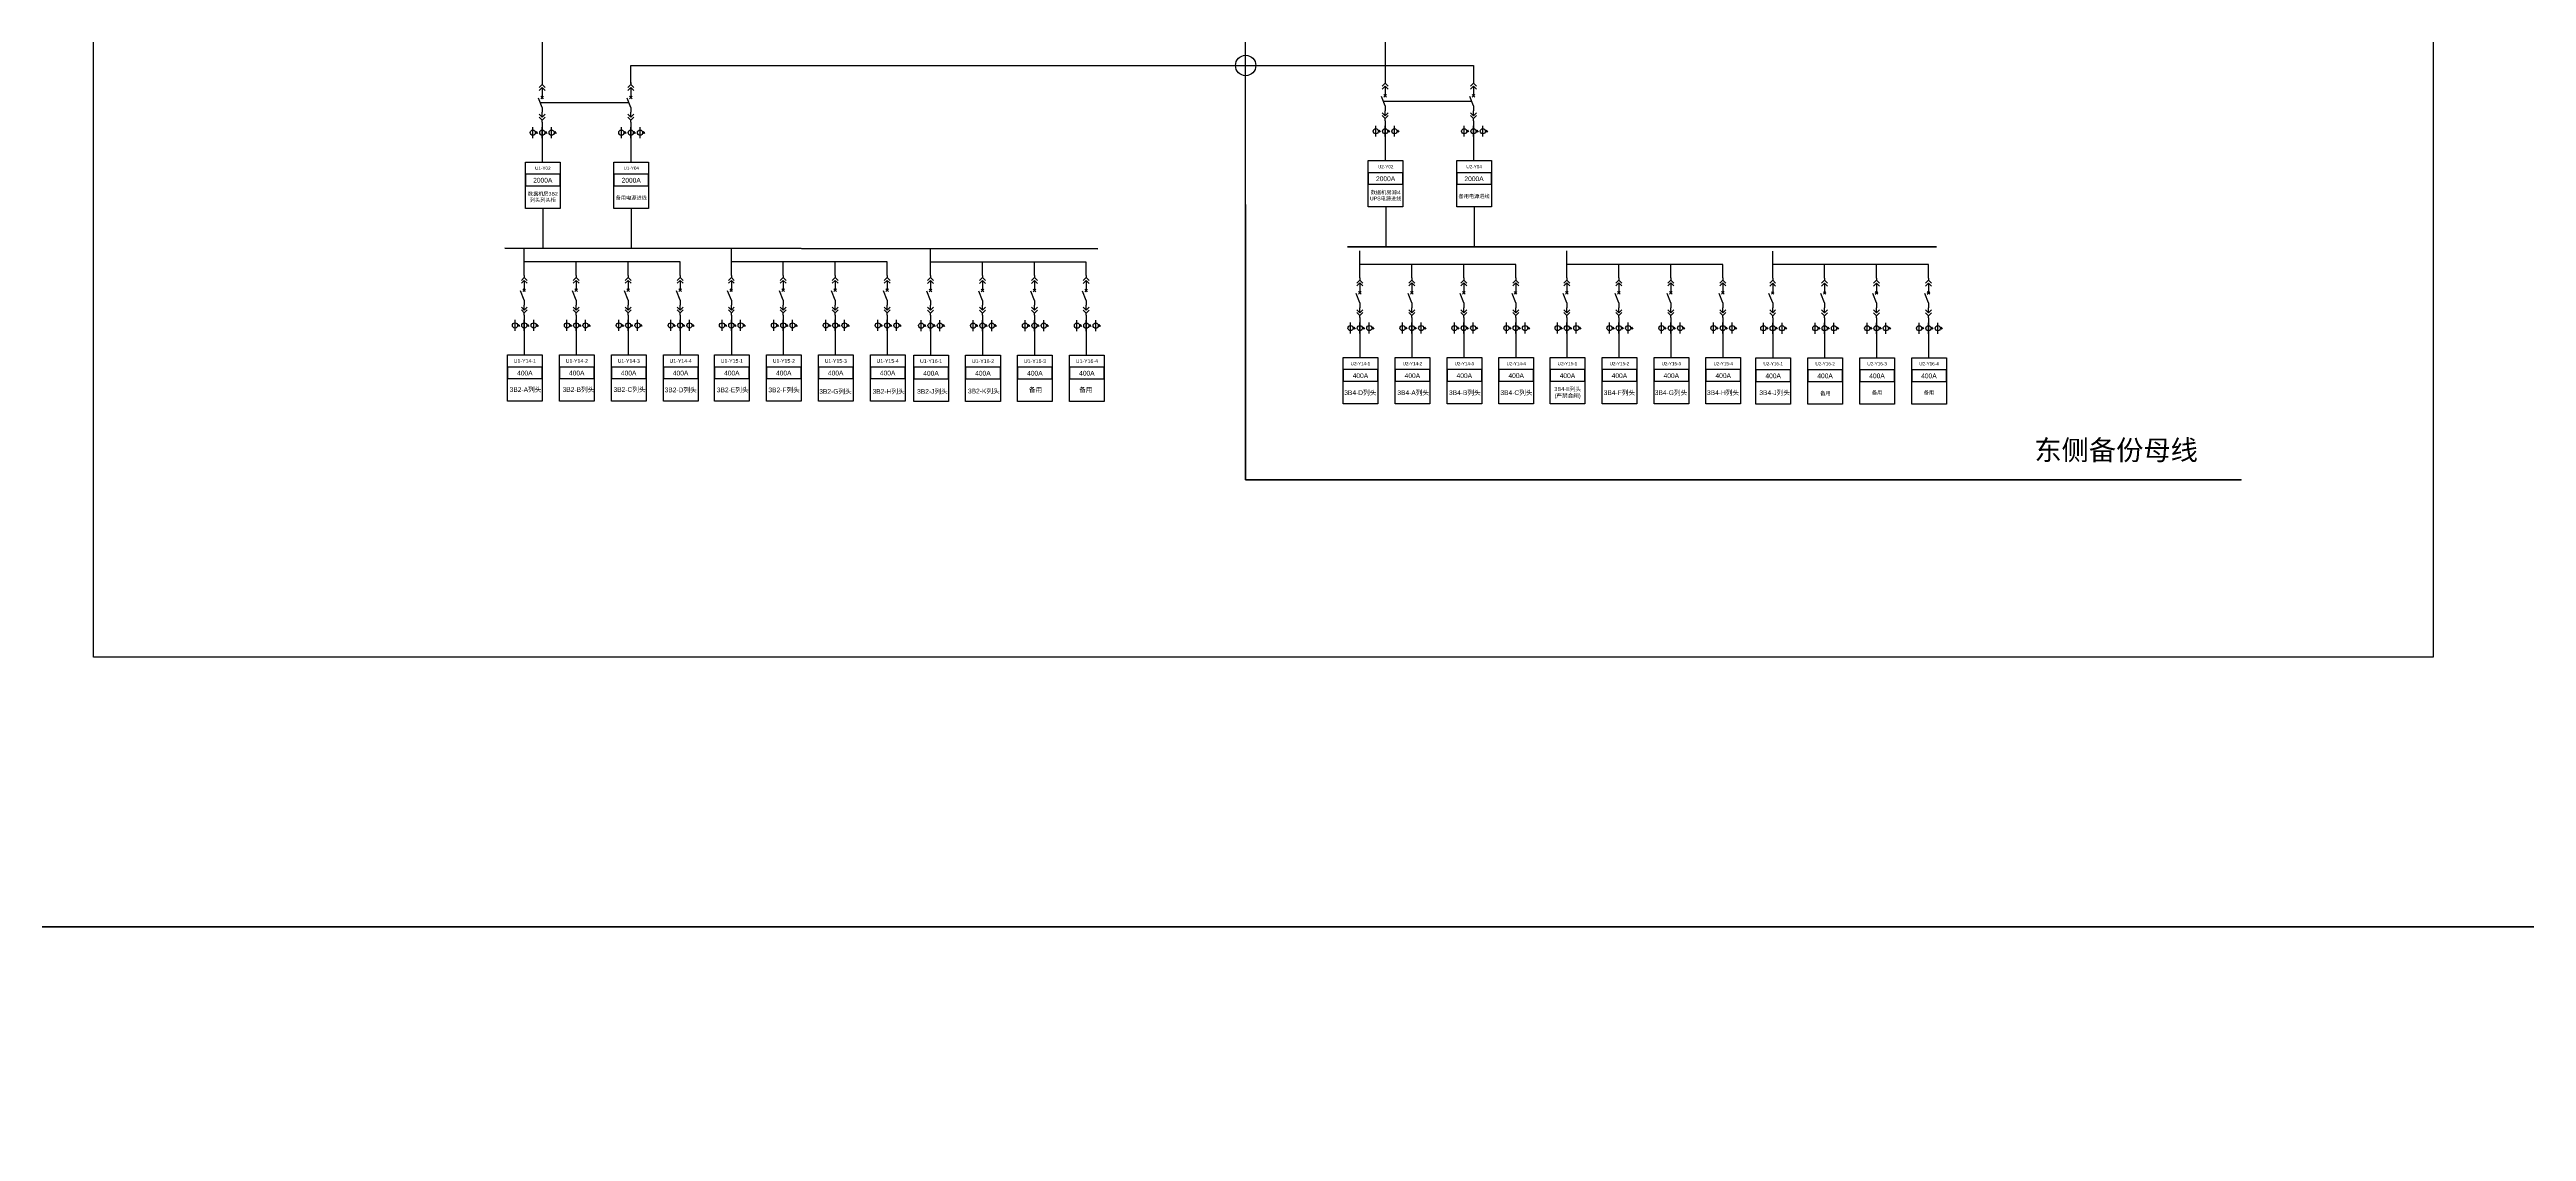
# Model space of a CAD drawing. Header units: millimetres. Extents: x -3460 to -460, y 6070 to 9130.
# Drawn here: x -1479 to -1107, y 6889.3 to 7051.8 of the extents above; entities that cross this region are included whole.
import ezdxf
from ezdxf.enums import TextEntityAlignment as Align

# ---------------------------------------------------------------- set-up
doc = ezdxf.new("R2010")
doc.units = ezdxf.units.MM
doc.header["$LTSCALE"] = 1000
doc.header["$MEASUREMENT"] = 0
doc.linetypes.add('HIDDEN', pattern=[0.375, 0.25, -0.125])
doc.styles.get("Standard").update_dxf_attribs({"font": 'arial.ttf'})

# ---------------------------------------------------------------- blocks, each defined once
blk = doc.blocks.new('DYDQAA03')
at = {"color": 0}
for points in [[(0, 0), (0, -1.5)], [(-2.1, -3.6), (0, -1.5)], [(-2.1, -5.6), (0, -3.5)], [(2.1, -3.6), (0, -1.5)], [(2.1, -5.6), (0, -3.5)], [(0, -3.5), (0, -7)]]:
    blk.add_lwpolyline(points, dxfattribs=at)
blk = doc.blocks.new('DYDQAA09')
at = {"color": 0}
blk.add_lwpolyline([(0, 0), (0, -3.5)], dxfattribs=at)
blk.add_lwpolyline([(0, 0), (0, -3.5)], dxfattribs=at)
blk.add_lwpolyline([(0, 0), (0, -3.5)], dxfattribs=at)
blk.add_lwpolyline([(0, 0), (0, -3.5)], dxfattribs=at)
blk.add_lwpolyline([(0, 0), (0, -3.5)], dxfattribs=at)
blk.add_lwpolyline([(0, 0), (0, -3.5)], dxfattribs=at)
blk.add_lwpolyline([(0, 0), (0, -3.5)], dxfattribs=at)
blk.add_lwpolyline([(0, 0), (0, -3.5)], dxfattribs=at)
blk.add_lwpolyline([(0, 0), (0, -3.5)], dxfattribs=at)
blk = doc.blocks.new('DYDQ0201')
at = {"color": 0}
for points in [[(0.9, -0.9), (-0.9, 0.9)], [(-0.9, -0.9), (0.9, 0.9)], [(0, -7), (-2.6, -0.4)]]:
    blk.add_lwpolyline(points, dxfattribs=at)
blk = doc.blocks.new('DYDQAA04')
at = {"color": 0}
for points in [[(0, -3.5), (0, 0)], [(-2.1, -1.4), (0, -3.5)], [(-2.1, -3.4), (0, -5.5)], [(2.1, -1.4), (0, -3.5)], [(2.1, -3.4), (0, -5.5)], [(0, -7), (0, -5.5)]]:
    blk.add_lwpolyline(points, dxfattribs=at)
blk = doc.blocks.new('A$C03DD39B5')
for p, q in [((417, 475), (283, 392)), ((417, 422), (283, 339)), ((350, 333), (350, 467))]:
    blk.add_line(p, q)
blk.add_lwpolyline([(700, 167), (0, 167)])
blk.add_circle((350, 167), 167)

msp = doc.modelspace()

# ---------------------------------------------------------------- linework, layer by layer
for p, q in [((-1404.98, 7113.37, 13859.36), (-1404.98, 7046.5, 10884.61)), ((-1278.4, 7113.59, 22447.4), (-1278.4, 7047.04, 18498.34)), ((-1404.98, 7040.07, 13085.82), (-1404.98, 7038.43, 13085.82)), ((-1404.98, 7038.43, 13085.82), (-1404.98, 7034.86, 13085.82)), ((-1278.4, 7040.29, 20699.56), (-1278.4, 7038.65, 20699.56)), ((-1278.4, 7038.65, 20699.56), (-1278.4, 7035.09, 20699.56)), ((-1404.9, 7027.91, 13054.34), (-1404.9, 7021.92, 13525.88)), ((-1278.32, 7028.13, 20668.07), (-1278.32, 7022.15, 21139.62)), ((-1407.68, 7017.85, 10759.33), (-1407.68, 7021.92, 12142.61)), ((-1399.88, 7019.89, 12142.61), (-1407.68, 7019.89, 11450.97)), ((-1399.88, 7017.85, 12142.61), (-1399.88, 7019.89, 12142.61)), ((-1392.08, 7019.89, 12834.25), (-1399.88, 7019.89, 12142.61)), ((-1392.08, 7017.85, 12834.25), (-1392.08, 7019.89, 12834.25)), ((-1384.28, 7019.89, 13525.88), (-1392.08, 7019.89, 12834.25)), ((-1384.28, 7017.85, 13525.88), (-1384.28, 7019.89, 13525.88)), ((-1376.59, 7017.85, 10759.33), (-1376.59, 7021.92, 12142.61)), ((-1368.79, 7019.89, 12142.61), (-1376.59, 7019.89, 11450.97)), ((-1368.79, 7017.85, 12142.61), (-1368.79, 7019.89, 12142.61)), ((-1360.99, 7019.89, 12834.25), (-1368.79, 7019.89, 12142.61)), ((-1360.99, 7017.85, 12834.25), (-1360.99, 7019.89, 12834.25)), ((-1353.19, 7019.89, 13525.88), (-1360.99, 7019.89, 12834.25)), ((-1353.19, 7017.85, 13525.88), (-1353.19, 7019.89, 13525.88)), ((-1346.67, 7017.83, 10759.33), (-1346.67, 7021.9, 12142.61)), ((-1338.87, 7019.86, 12142.61), (-1346.67, 7019.86, 11450.97)), ((-1338.87, 7017.83, 12142.61), (-1338.87, 7019.86, 12142.61)), ((-1331.07, 7019.86, 12834.25), (-1338.87, 7019.86, 12142.61)), ((-1331.07, 7017.83, 12834.25), (-1331.07, 7019.86, 12834.25)), ((-1323.28, 7019.86, 13525.88), (-1331.07, 7019.86, 12834.25)), ((-1323.28, 7017.83, 13525.88), (-1323.28, 7019.86, 13525.88)), ((-1282.19, 7017.46, -1604.38), (-1282.19, 7021.53, -221.1)), ((-1274.39, 7019.49, -221.1), (-1282.19, 7019.49, -912.74)), ((-1274.39, 7017.46, -221.1), (-1274.39, 7019.49, -221.1)), ((-1266.59, 7019.49, 470.54), (-1274.39, 7019.49, -221.1)), ((-1266.59, 7017.46, 470.54), (-1266.59, 7019.49, 470.54)), ((-1258.79, 7019.49, 1162.18), (-1266.59, 7019.49, 470.54)), ((-1258.79, 7017.46, 1162.18), (-1258.79, 7019.49, 1162.18)), ((-1251.1, 7017.46, -1604.38), (-1251.1, 7021.53, -221.1)), ((-1243.3, 7019.49, -221.1), (-1251.1, 7019.49, -912.74)), ((-1243.3, 7017.46, -221.1), (-1243.3, 7019.49, -221.1)), ((-1235.5, 7019.49, 470.54), (-1243.3, 7019.49, -221.1)), ((-1235.5, 7017.46, 470.54), (-1235.5, 7019.49, 470.54)), ((-1227.7, 7019.49, 1162.18), (-1235.5, 7019.49, 470.54)), ((-1227.7, 7017.46, 1162.18), (-1227.7, 7019.49, 1162.18)), ((-1220.2, 7017.43, -1604.38), (-1220.2, 7021.5, -221.1)), ((-1212.4, 7019.47, -221.1), (-1220.2, 7019.47, -912.74)), ((-1212.4, 7017.43, -221.1), (-1212.4, 7019.47, -221.1)), ((-1204.6, 7019.47, 470.54), (-1212.4, 7019.47, -221.1)), ((-1204.6, 7017.43, 470.54), (-1204.6, 7019.47, 470.54)), ((-1196.8, 7019.47, 1162.18), (-1204.6, 7019.47, 470.54)), ((-1196.8, 7017.43, 1162.18), (-1196.8, 7019.47, 1162.18)), ((-1407.68, 7011.11, 12960.55), (-1407.68, 7009.47, 12960.55)), ((-1407.68, 7009.47, 12960.55), (-1407.68, 7005.9, 12960.55)), ((-1399.88, 7011.11, 14343.82), (-1399.88, 7009.47, 14343.82)), ((-1399.88, 7009.47, 14343.82), (-1399.88, 7005.9, 14343.82)), ((-1392.08, 7011.11, 15035.46), (-1392.08, 7009.47, 15035.46)), ((-1392.08, 7009.47, 15035.46), (-1392.08, 7005.9, 15035.46)), ((-1384.28, 7011.11, 15727.1), (-1384.28, 7009.47, 15727.1)), ((-1384.28, 7009.47, 15727.1), (-1384.28, 7005.9, 15727.1)), ((-1376.59, 7011.11, 12960.55), (-1376.59, 7009.47, 12960.55)), ((-1376.59, 7009.47, 12960.55), (-1376.59, 7005.9, 12960.55)), ((-1368.79, 7011.11, 14343.82), (-1368.79, 7009.47, 14343.82)), ((-1368.79, 7009.47, 14343.82), (-1368.79, 7005.9, 14343.82)), ((-1360.99, 7011.11, 15035.46), (-1360.99, 7009.47, 15035.46)), ((-1360.99, 7009.47, 15035.46), (-1360.99, 7005.9, 15035.46)), ((-1353.19, 7011.11, 15727.1), (-1353.19, 7009.47, 15727.1)), ((-1353.19, 7009.47, 15727.1), (-1353.19, 7005.9, 15727.1)), ((-1346.67, 7011.08, 12960.55), (-1346.67, 7009.44, 12960.55)), ((-1346.67, 7009.44, 12960.55), (-1346.67, 7005.87, 12960.55)), ((-1338.87, 7011.08, 14343.82), (-1338.87, 7009.44, 14343.82)), ((-1338.87, 7009.44, 14343.82), (-1338.87, 7005.87, 14343.82)), ((-1331.07, 7011.08, 15035.46), (-1331.07, 7009.44, 15035.46)), ((-1331.07, 7009.44, 15035.46), (-1331.07, 7005.87, 15035.46)), ((-1323.28, 7011.08, 15727.1), (-1323.28, 7009.44, 15727.1)), ((-1323.28, 7009.44, 15727.1), (-1323.28, 7005.87, 15727.1)), ((-1282.19, 7010.71, 596.84), (-1282.19, 7009.07, 596.84)), ((-1282.19, 7009.07, 596.84), (-1282.19, 7005.5, 596.84)), ((-1274.39, 7010.71, 1980.11), (-1274.39, 7009.07, 1980.11)), ((-1274.39, 7009.07, 1980.11), (-1274.39, 7005.5, 1980.11)), ((-1266.59, 7010.71, 2671.75), (-1266.59, 7009.07, 2671.75)), ((-1266.59, 7009.07, 2671.75), (-1266.59, 7005.5, 2671.75)), ((-1258.79, 7010.71, 3363.39), (-1258.79, 7009.07, 3363.39)), ((-1258.79, 7009.07, 3363.39), (-1258.79, 7005.5, 3363.39)), ((-1251.1, 7010.71, 596.84), (-1251.1, 7009.07, 596.84)), ((-1251.1, 7009.07, 596.84), (-1251.1, 7005.5, 596.84)), ((-1243.3, 7010.71, 1980.11), (-1243.3, 7009.07, 1980.11)), ((-1243.3, 7009.07, 1980.11), (-1243.3, 7005.5, 1980.11)), ((-1235.5, 7010.71, 2671.75), (-1235.5, 7009.07, 2671.75)), ((-1235.5, 7009.07, 2671.75), (-1235.5, 7005.5, 2671.75)), ((-1227.7, 7010.71, 3363.39), (-1227.7, 7009.07, 3363.39)), ((-1227.7, 7009.07, 3363.39), (-1227.7, 7005.5, 3363.39)), ((-1220.2, 7010.68, 596.84), (-1220.2, 7009.04, 596.84)), ((-1220.2, 7009.04, 596.84), (-1220.2, 7005.48, 596.84)), ((-1212.4, 7010.68, 1980.11), (-1212.4, 7009.04, 1980.11)), ((-1212.4, 7009.04, 1980.11), (-1212.4, 7005.48, 1980.11)), ((-1204.6, 7010.68, 2671.75), (-1204.6, 7009.04, 2671.75)), ((-1204.6, 7009.04, 2671.75), (-1204.6, 7005.48, 2671.75)), ((-1196.8, 7010.68, 3363.39), (-1196.8, 7009.04, 3363.39)), ((-1196.8, 7009.04, 3363.39), (-1196.8, 7005.48, 3363.39))]:
    msp.add_line(p, q)
at = {"color": 3, "lineweight": 30}
for p, q in [((-1299.35, 7028.48, 17986.28), (-1299.35, 7101.94, 17986.28)), ((-1391.7, 7049.38, 10444.54), (-1265.12, 7049.38, -7228.7))]:
    msp.add_line(p, q, dxfattribs=at)
at = {"color": 5}
for p, q in [((-1391.7, 7046.66, 10444.54), (-1391.7, 7049.38, 10444.54)), ((-1265.12, 7049.38, 18058.27), (-1265.12, 7047.04, 18058.27)), ((-1391.7, 7040.07, 12645.75), (-1391.7, 7038.43, 12645.75)), ((-1391.7, 7038.43, 12645.75), (-1391.7, 7034.86, 12645.75)), ((-1265.12, 7040.29, 20259.49), (-1265.12, 7038.65, 20259.49)), ((-1265.12, 7038.65, 20259.49), (-1265.12, 7035.09, 20259.49)), ((-1391.62, 7027.91, 12614.27), (-1391.62, 7021.92, 13085.81)), ((-1265.04, 7028.13, 20228), (-1265.04, 7022.15, 20699.55))]:
    msp.add_line(p, q, dxfattribs=at)
at = {"linetype": 'HIDDEN', "ltscale": 2}
for p, q in [((-1405.26, 7043.8, 10444.54), (-1391.98, 7043.8, 10444.54)), ((-1278.68, 7044.02, 18058.27), (-1265.4, 7044.02, 18058.27))]:
    msp.add_line(p, q, dxfattribs=at)
at = {"color": 1, "lineweight": 40}
for p, q in [((-1410.63, 7021.92, 12142.61), (-1321.57, 7021.85, 12142.61)), ((-1284.05, 7022.15, 19756.34), (-1195.58, 7022.15, 19756.34))]:
    msp.add_line(p, q, dxfattribs=at)
at = {"lineweight": 80, "ltscale": 0.001071}
for points in [[(-3460, 7310), (-460, 7310), (-460, 6920), (-3460, 6920)], [(-3460, 6920), (-460, 6920), (-460, 6470), (-3460, 6470)]]:
    msp.add_lwpolyline(points, close=True, dxfattribs=at)
at = {"color": 1, "lineweight": 30, "ltscale": 0.002916}
msp.add_lwpolyline([(-1472.37, 7281.47), (-1121.01, 7281.47), (-1121.01, 6960.48), (-1472.37, 6960.48)], close=True, dxfattribs=at)
for points, elevation in [([(-1407.51, 7034.86), (-1402.3, 7034.86), (-1402.3, 7027.91), (-1407.51, 7027.91)], 13054.34), ([(-1280.93, 7035.09), (-1275.72, 7035.09), (-1275.72, 7028.13), (-1280.93, 7028.13)], 21642.38), ([(-1407.51, 7031.31), (-1402.3, 7031.31), (-1402.3, 7033.05), (-1407.51, 7033.05)], 13054.34), ([(-1280.93, 7031.53), (-1275.72, 7031.53), (-1275.72, 7033.27), (-1280.93, 7033.27)], 21642.38), ([(-1410.2, 7005.9), (-1404.99, 7005.9), (-1404.99, 6998.95), (-1410.2, 6998.95)], 12929.06), ([(-1402.4, 7005.9), (-1397.19, 7005.9), (-1397.19, 6998.95), (-1402.4, 6998.95)], 14312.33), ([(-1394.6, 7005.9), (-1389.39, 7005.9), (-1389.39, 6998.95), (-1394.6, 6998.95)], 15003.97), ([(-1386.8, 7005.9), (-1381.59, 7005.9), (-1381.59, 6998.95), (-1386.8, 6998.95)], 15695.61), ([(-1379.11, 7005.9), (-1373.9, 7005.9), (-1373.9, 6998.95), (-1379.11, 6998.95)], 12929.06), ([(-1371.31, 7005.9), (-1366.1, 7005.9), (-1366.1, 6998.95), (-1371.31, 6998.95)], 14312.33), ([(-1363.51, 7005.9), (-1358.3, 7005.9), (-1358.3, 6998.95), (-1363.51, 6998.95)], 15003.97), ([(-1355.71, 7005.9), (-1350.5, 7005.9), (-1350.5, 6998.95), (-1355.71, 6998.95)], 15695.61), ([(-1349.2, 7005.87), (-1343.99, 7005.87), (-1343.99, 6998.92), (-1349.2, 6998.92)], 12929.06), ([(-1341.4, 7005.87), (-1336.19, 7005.87), (-1336.19, 6998.92), (-1341.4, 6998.92)], 14312.33), ([(-1333.6, 7005.87), (-1328.39, 7005.87), (-1328.39, 6998.92), (-1333.6, 6998.92)], 15003.97), ([(-1325.8, 7005.87), (-1320.59, 7005.87), (-1320.59, 6998.92), (-1325.8, 6998.92)], 15695.61), ([(-1284.71, 7005.5), (-1279.5, 7005.5), (-1279.5, 6998.55), (-1284.71, 6998.55)], 565.35), ([(-1276.91, 7005.5), (-1271.7, 7005.5), (-1271.7, 6998.55), (-1276.91, 6998.55)], 1948.63), ([(-1269.11, 7005.5), (-1263.9, 7005.5), (-1263.9, 6998.55), (-1269.11, 6998.55)], 2640.26), ([(-1261.31, 7005.5), (-1256.1, 7005.5), (-1256.1, 6998.55), (-1261.31, 6998.55)], 3331.9), ([(-1253.62, 7005.5), (-1248.41, 7005.5), (-1248.41, 6998.55), (-1253.62, 6998.55)], 565.35), ([(-1245.82, 7005.5), (-1240.61, 7005.5), (-1240.61, 6998.55), (-1245.82, 6998.55)], 1948.63), ([(-1238.02, 7005.5), (-1232.81, 7005.5), (-1232.81, 6998.55), (-1238.02, 6998.55)], 2640.26), ([(-1230.22, 7005.5), (-1225.01, 7005.5), (-1225.01, 6998.55), (-1230.22, 6998.55)], 3331.9), ([(-1222.72, 7005.48), (-1217.51, 7005.48), (-1217.51, 6998.52), (-1222.72, 6998.52)], 565.35), ([(-1214.92, 7005.48), (-1209.71, 7005.48), (-1209.71, 6998.52), (-1214.92, 6998.52)], 1948.63), ([(-1207.12, 7005.48), (-1201.91, 7005.48), (-1201.91, 6998.52), (-1207.12, 6998.52)], 2640.26), ([(-1199.32, 7005.48), (-1194.12, 7005.48), (-1194.12, 6998.52), (-1199.32, 6998.52)], 3331.9), ([(-1410.2, 7002.35), (-1404.99, 7002.35), (-1404.99, 7004.08), (-1410.2, 7004.08)], 12929.06), ([(-1402.4, 7002.35), (-1397.19, 7002.35), (-1397.19, 7004.08), (-1402.4, 7004.08)], 14312.33), ([(-1394.6, 7002.35), (-1389.39, 7002.35), (-1389.39, 7004.08), (-1394.6, 7004.08)], 15003.97), ([(-1386.8, 7002.35), (-1381.59, 7002.35), (-1381.59, 7004.08), (-1386.8, 7004.08)], 15695.61), ([(-1379.11, 7002.35), (-1373.9, 7002.35), (-1373.9, 7004.08), (-1379.11, 7004.08)], 12929.06), ([(-1371.31, 7002.35), (-1366.1, 7002.35), (-1366.1, 7004.08), (-1371.31, 7004.08)], 14312.33), ([(-1363.51, 7002.35), (-1358.3, 7002.35), (-1358.3, 7004.08), (-1363.51, 7004.08)], 15003.97), ([(-1355.71, 7002.35), (-1350.5, 7002.35), (-1350.5, 7004.08), (-1355.71, 7004.08)], 15695.61), ([(-1349.2, 7002.32), (-1343.99, 7002.32), (-1343.99, 7004.06), (-1349.2, 7004.06)], 12929.06), ([(-1341.4, 7002.32), (-1336.19, 7002.32), (-1336.19, 7004.06), (-1341.4, 7004.06)], 14312.33), ([(-1333.6, 7002.32), (-1328.39, 7002.32), (-1328.39, 7004.06), (-1333.6, 7004.06)], 15003.97), ([(-1325.8, 7002.32), (-1320.59, 7002.32), (-1320.59, 7004.06), (-1325.8, 7004.06)], 15695.61), ([(-1284.71, 7001.95), (-1279.5, 7001.95), (-1279.5, 7003.69), (-1284.71, 7003.69)], 565.35), ([(-1276.91, 7001.95), (-1271.7, 7001.95), (-1271.7, 7003.69), (-1276.91, 7003.69)], 1948.63), ([(-1269.11, 7001.95), (-1263.9, 7001.95), (-1263.9, 7003.69), (-1269.11, 7003.69)], 2640.26), ([(-1261.31, 7001.95), (-1256.1, 7001.95), (-1256.1, 7003.69), (-1261.31, 7003.69)], 3331.9), ([(-1253.62, 7001.95), (-1248.41, 7001.95), (-1248.41, 7003.69), (-1253.62, 7003.69)], 565.35), ([(-1245.82, 7001.95), (-1240.61, 7001.95), (-1240.61, 7003.69), (-1245.82, 7003.69)], 1948.63), ([(-1238.02, 7001.95), (-1232.81, 7001.95), (-1232.81, 7003.69), (-1238.02, 7003.69)], 2640.26), ([(-1230.22, 7001.95), (-1225.01, 7001.95), (-1225.01, 7003.69), (-1230.22, 7003.69)], 3331.9), ([(-1222.72, 7001.92), (-1217.51, 7001.92), (-1217.51, 7003.66), (-1222.72, 7003.66)], 565.35), ([(-1214.92, 7001.92), (-1209.71, 7001.92), (-1209.71, 7003.66), (-1214.92, 7003.66)], 1948.63), ([(-1207.12, 7001.92), (-1201.91, 7001.92), (-1201.91, 7003.66), (-1207.12, 7003.66)], 2640.26), ([(-1199.32, 7001.92), (-1194.12, 7001.92), (-1194.12, 7003.66), (-1199.32, 7003.66)], 3331.9)]:
    msp.add_lwpolyline(points, close=True, dxfattribs=dict(elevation=elevation))
at = {"color": 5}
for points, elevation in [([(-1394.23, 7034.86), (-1389.02, 7034.86), (-1389.02, 7027.91), (-1394.23, 7027.91)], 12614.27), ([(-1267.65, 7035.09), (-1262.44, 7035.09), (-1262.44, 7028.13), (-1267.65, 7028.13)], 21202.31), ([(-1394.23, 7031.31), (-1389.02, 7031.31), (-1389.02, 7033.05), (-1394.23, 7033.05)], 12614.27), ([(-1267.65, 7031.53), (-1262.44, 7031.53), (-1262.44, 7033.27), (-1267.65, 7033.27)], 21202.31)]:
    msp.add_lwpolyline(points, close=True, dxfattribs=dict(at, elevation=elevation))
at = {"color": 3, "lineweight": 35, "elevation": 17986.28}
msp.add_lwpolyline([(-1299.35, 7028.48), (-1299.35, 6987.16), (-1149.84, 6987.16), (-1149.84, 6987.16), (-1149.84, 6987.16)], dxfattribs=at)
at = {"color": 3, "lineweight": 30}
msp.add_circle((-1299.35, 7049.38, -2450.3), 1.53, dxfattribs=at)

# ---------------------------------------------------------------- block references
at = {"xscale": 0.2128954749704126, "yscale": 0.2128954749704126, "zscale": 0.2128954749704126}
for name, p in [('DYDQAA03', (-1404.98, 7046.82, 10884.61)), ('DYDQAA03', (-1278.4, 7047.04, 18498.34)), ('DYDQAA09', (-1278.4, 7045.55, 18498.34)), ('DYDQ0201', (-1404.98, 7044.58, 10884.61)), ('DYDQAA04', (-1404.98, 7042.35, 10884.61)), ('DYDQAA09', (-1404.98, 7045.33, 10884.61)), ('DYDQAA09', (-1404.98, 7043.09, 10884.61)), ('DYDQ0201', (-1278.4, 7044.81, 18498.34)), ('DYDQAA04', (-1278.4, 7042.57, 18498.34)), ('DYDQAA09', (-1278.4, 7043.32, 18498.34)), ('DYDQAA09', (-1404.98, 7040.86, 10884.61)), ('DYDQAA09', (-1278.4, 7041.08, 18498.34)), ('DYDQ0201', (-1407.68, 7015.62, 10759.33)), ('DYDQAA03', (-1407.68, 7017.85, 10759.33)), ('DYDQAA09', (-1407.68, 7016.36, 10759.33)), ('DYDQ0201', (-1399.88, 7015.62, 12142.61)), ('DYDQAA03', (-1399.88, 7017.85, 12142.61)), ('DYDQAA09', (-1399.88, 7016.36, 12142.61)), ('DYDQ0201', (-1392.08, 7015.62, 12834.25)), ('DYDQAA03', (-1392.08, 7017.85, 12834.25)), ('DYDQAA09', (-1392.08, 7016.36, 12834.25)), ('DYDQ0201', (-1384.28, 7015.62, 13525.88)), ('DYDQAA03', (-1384.28, 7017.85, 13525.88)), ('DYDQAA09', (-1384.28, 7016.36, 13525.88)), ('DYDQ0201', (-1376.59, 7015.62, 10759.33)), ('DYDQAA03', (-1376.59, 7017.85, 10759.33)), ('DYDQAA09', (-1376.59, 7016.36, 10759.33)), ('DYDQ0201', (-1368.79, 7015.62, 12142.61)), ('DYDQAA03', (-1368.79, 7017.85, 12142.61)), ('DYDQAA09', (-1368.79, 7016.36, 12142.61)), ('DYDQ0201', (-1360.99, 7015.62, 12834.25)), ('DYDQAA03', (-1360.99, 7017.85, 12834.25)), ('DYDQAA09', (-1360.99, 7016.36, 12834.25)), ('DYDQ0201', (-1353.19, 7015.62, 13525.88)), ('DYDQAA03', (-1353.19, 7017.85, 13525.88)), ('DYDQAA09', (-1353.19, 7016.36, 13525.88)), ('DYDQ0201', (-1346.67, 7015.59, 10759.33)), ('DYDQAA03', (-1346.67, 7017.83, 10759.33)), ('DYDQAA09', (-1346.67, 7016.34, 10759.33)), ('DYDQ0201', (-1338.87, 7015.59, 12142.61)), ('DYDQAA03', (-1338.87, 7017.83, 12142.61)), ('DYDQAA09', (-1338.87, 7016.34, 12142.61)), ('DYDQ0201', (-1331.07, 7015.59, 12834.25)), ('DYDQAA03', (-1331.07, 7017.83, 12834.25)), ('DYDQAA09', (-1331.07, 7016.34, 12834.25)), ('DYDQ0201', (-1323.28, 7015.59, 13525.88)), ('DYDQAA03', (-1323.28, 7017.83, 13525.88)), ('DYDQAA09', (-1323.28, 7016.34, 13525.88)), ('DYDQAA03', (-1282.19, 7017.46, -1604.38)), ('DYDQAA09', (-1282.19, 7015.97, -1604.38)), ('DYDQAA03', (-1274.39, 7017.46, -221.1)), ('DYDQAA09', (-1274.39, 7015.97, -221.1)), ('DYDQAA03', (-1266.59, 7017.46, 470.54)), ('DYDQAA09', (-1266.59, 7015.97, 470.54)), ('DYDQAA03', (-1258.79, 7017.46, 1162.18)), ('DYDQAA09', (-1258.79, 7015.97, 1162.18)), ('DYDQAA03', (-1251.1, 7017.46, -1604.38)), ('DYDQAA09', (-1251.1, 7015.97, -1604.38)), ('DYDQAA03', (-1243.3, 7017.46, -221.1)), ('DYDQAA09', (-1243.3, 7015.97, -221.1)), ('DYDQAA03', (-1235.5, 7017.46, 470.54)), ('DYDQAA09', (-1235.5, 7015.97, 470.54)), ('DYDQAA03', (-1227.7, 7017.46, 1162.18)), ('DYDQAA09', (-1227.7, 7015.97, 1162.18)), ('DYDQAA03', (-1220.2, 7017.43, -1604.38)), ('DYDQAA09', (-1220.2, 7015.94, -1604.38)), ('DYDQAA03', (-1212.4, 7017.43, -221.1)), ('DYDQAA09', (-1212.4, 7015.94, -221.1)), ('DYDQAA03', (-1204.6, 7017.43, 470.54)), ('DYDQAA09', (-1204.6, 7015.94, 470.54)), ('DYDQAA03', (-1196.8, 7017.43, 1162.18)), ('DYDQAA09', (-1196.8, 7015.94, 1162.18)), ('DYDQAA04', (-1407.68, 7013.38, 10759.33)), ('DYDQAA09', (-1407.68, 7014.13, 10759.33)), ('DYDQAA04', (-1399.88, 7013.38, 12142.61)), ('DYDQAA09', (-1399.88, 7014.13, 12142.61)), ('DYDQAA04', (-1392.08, 7013.38, 12834.25)), ('DYDQAA09', (-1392.08, 7014.13, 12834.25)), ('DYDQAA04', (-1384.28, 7013.38, 13525.88)), ('DYDQAA09', (-1384.28, 7014.13, 13525.88)), ('DYDQAA04', (-1376.59, 7013.38, 10759.33)), ('DYDQAA09', (-1376.59, 7014.13, 10759.33)), ('DYDQAA04', (-1368.79, 7013.38, 12142.61)), ('DYDQAA09', (-1368.79, 7014.13, 12142.61)), ('DYDQAA04', (-1360.99, 7013.38, 12834.25)), ('DYDQAA09', (-1360.99, 7014.13, 12834.25)), ('DYDQAA04', (-1353.19, 7013.38, 13525.88)), ('DYDQAA09', (-1353.19, 7014.13, 13525.88)), ('DYDQAA04', (-1346.67, 7013.36, 10759.33)), ('DYDQAA09', (-1346.67, 7014.1, 10759.33)), ('DYDQAA04', (-1338.87, 7013.36, 12142.61)), ('DYDQAA09', (-1338.87, 7014.1, 12142.61)), ('DYDQAA04', (-1331.07, 7013.36, 12834.25)), ('DYDQAA09', (-1331.07, 7014.1, 12834.25)), ('DYDQAA04', (-1323.28, 7013.36, 13525.88)), ('DYDQAA09', (-1323.28, 7014.1, 13525.88)), ('DYDQ0201', (-1282.19, 7015.22, -1604.38)), ('DYDQAA04', (-1282.19, 7012.99, -1604.38)), ('DYDQAA09', (-1282.19, 7013.73, -1604.38)), ('DYDQ0201', (-1274.39, 7015.22, -221.1)), ('DYDQAA04', (-1274.39, 7012.99, -221.1)), ('DYDQAA09', (-1274.39, 7013.73, -221.1)), ('DYDQ0201', (-1266.59, 7015.22, 470.54)), ('DYDQAA04', (-1266.59, 7012.99, 470.54)), ('DYDQAA09', (-1266.59, 7013.73, 470.54)), ('DYDQ0201', (-1258.79, 7015.22, 1162.18)), ('DYDQAA04', (-1258.79, 7012.99, 1162.18)), ('DYDQAA09', (-1258.79, 7013.73, 1162.18)), ('DYDQ0201', (-1251.1, 7015.22, -1604.38)), ('DYDQAA04', (-1251.1, 7012.99, -1604.38)), ('DYDQAA09', (-1251.1, 7013.73, -1604.38)), ('DYDQ0201', (-1243.3, 7015.22, -221.1)), ('DYDQAA04', (-1243.3, 7012.99, -221.1)), ('DYDQAA09', (-1243.3, 7013.73, -221.1)), ('DYDQ0201', (-1235.5, 7015.22, 470.54)), ('DYDQAA04', (-1235.5, 7012.99, 470.54)), ('DYDQAA09', (-1235.5, 7013.73, 470.54)), ('DYDQ0201', (-1227.7, 7015.22, 1162.18)), ('DYDQAA04', (-1227.7, 7012.99, 1162.18)), ('DYDQAA09', (-1227.7, 7013.73, 1162.18)), ('DYDQ0201', (-1220.2, 7015.2, -1604.38)), ('DYDQAA04', (-1220.2, 7012.96, -1604.38)), ('DYDQAA09', (-1220.2, 7013.71, -1604.38)), ('DYDQ0201', (-1212.4, 7015.2, -221.1)), ('DYDQAA04', (-1212.4, 7012.96, -221.1)), ('DYDQAA09', (-1212.4, 7013.71, -221.1)), ('DYDQ0201', (-1204.6, 7015.2, 470.54)), ('DYDQAA04', (-1204.6, 7012.96, 470.54)), ('DYDQAA09', (-1204.6, 7013.71, 470.54)), ('DYDQ0201', (-1196.8, 7015.2, 1162.18)), ('DYDQAA04', (-1196.8, 7012.96, 1162.18)), ('DYDQAA09', (-1196.8, 7013.71, 1162.18)), ('DYDQAA09', (-1407.68, 7011.89, 10759.33)), ('DYDQAA09', (-1399.88, 7011.89, 12142.61)), ('DYDQAA09', (-1392.08, 7011.89, 12834.25)), ('DYDQAA09', (-1384.28, 7011.89, 13525.88)), ('DYDQAA09', (-1376.59, 7011.89, 10759.33)), ('DYDQAA09', (-1368.79, 7011.89, 12142.61)), ('DYDQAA09', (-1360.99, 7011.89, 12834.25)), ('DYDQAA09', (-1353.19, 7011.89, 13525.88)), ('DYDQAA09', (-1346.67, 7011.87, 10759.33)), ('DYDQAA09', (-1338.87, 7011.87, 12142.61)), ('DYDQAA09', (-1331.07, 7011.87, 12834.25)), ('DYDQAA09', (-1323.28, 7011.87, 13525.88)), ('DYDQAA09', (-1282.19, 7011.5, -1604.38)), ('DYDQAA09', (-1274.39, 7011.5, -221.1)), ('DYDQAA09', (-1266.59, 7011.5, 470.54)), ('DYDQAA09', (-1258.79, 7011.5, 1162.18)), ('DYDQAA09', (-1251.1, 7011.5, -1604.38)), ('DYDQAA09', (-1243.3, 7011.5, -221.1)), ('DYDQAA09', (-1235.5, 7011.5, 470.54)), ('DYDQAA09', (-1227.7, 7011.5, 1162.18)), ('DYDQAA09', (-1220.2, 7011.47, -1604.38)), ('DYDQAA09', (-1212.4, 7011.47, -221.1)), ('DYDQAA09', (-1204.6, 7011.47, 470.54)), ('DYDQAA09', (-1196.8, 7011.47, 1162.18))]:
    msp.add_blockref(name, p, dxfattribs=at)
at = {"color": 5, "xscale": 0.2128954749704126, "yscale": 0.2128954749704126, "zscale": 0.2128954749704126}
for name, p in [('DYDQAA03', (-1391.7, 7046.82, 10444.54)), ('DYDQAA03', (-1265.12, 7047.04, 18058.27)), ('DYDQAA09', (-1265.12, 7045.55, 18058.27)), ('DYDQ0201', (-1391.7, 7044.58, 10444.54)), ('DYDQAA04', (-1391.7, 7042.35, 10444.54)), ('DYDQAA09', (-1391.7, 7045.33, 10444.54)), ('DYDQAA09', (-1391.7, 7043.09, 10444.54)), ('DYDQ0201', (-1265.12, 7044.81, 18058.27)), ('DYDQAA04', (-1265.12, 7042.57, 18058.27)), ('DYDQAA09', (-1265.12, 7043.32, 18058.27)), ('DYDQAA09', (-1391.7, 7040.86, 10444.54)), ('DYDQAA09', (-1265.12, 7041.08, 18058.27))]:
    msp.add_blockref(name, p, dxfattribs=at)
at = {"linetype": 'Continuous', "xscale": 0.002338875, "yscale": 0.002338875, "zscale": 0.002338875, "rotation": 270}
for p in [(-1406.78, 7040.11, 13085.82), (-1405.37, 7040.11, 13085.82), (-1403.97, 7040.11, 13085.82), (-1280.2, 7040.33, 20699.56), (-1278.79, 7040.33, 20699.56), (-1277.39, 7040.33, 20699.56), (-1409.47, 7011.15, 12960.55), (-1408.07, 7011.15, 12960.55), (-1406.66, 7011.15, 12960.55), (-1401.67, 7011.15, 14343.82), (-1400.27, 7011.15, 14343.82), (-1398.87, 7011.15, 14343.82), (-1393.87, 7011.15, 15035.46), (-1392.47, 7011.15, 15035.46), (-1391.07, 7011.15, 15035.46), (-1386.07, 7011.15, 15727.1), (-1384.67, 7011.15, 15727.1), (-1383.27, 7011.15, 15727.1), (-1378.38, 7011.15, 12960.55), (-1376.98, 7011.15, 12960.55), (-1375.58, 7011.15, 12960.55), (-1370.58, 7011.15, 14343.82), (-1369.18, 7011.15, 14343.82), (-1367.78, 7011.15, 14343.82), (-1362.78, 7011.15, 15035.46), (-1361.38, 7011.15, 15035.46), (-1359.98, 7011.15, 15035.46), (-1354.98, 7011.15, 15727.1), (-1353.58, 7011.15, 15727.1), (-1352.18, 7011.15, 15727.1), (-1348.47, 7011.12, 12960.55), (-1347.06, 7011.12, 12960.55), (-1345.66, 7011.12, 12960.55), (-1340.67, 7011.12, 14343.82), (-1339.26, 7011.12, 14343.82), (-1337.86, 7011.12, 14343.82), (-1332.87, 7011.12, 15035.46), (-1331.46, 7011.12, 15035.46), (-1330.06, 7011.12, 15035.46), (-1325.07, 7011.12, 15727.1), (-1323.67, 7011.12, 15727.1), (-1322.26, 7011.12, 15727.1), (-1283.98, 7010.75, 596.84), (-1282.58, 7010.75, 596.84), (-1281.17, 7010.75, 596.84), (-1276.18, 7010.75, 1980.11), (-1274.78, 7010.75, 1980.11), (-1273.37, 7010.75, 1980.11), (-1268.38, 7010.75, 2671.75), (-1266.98, 7010.75, 2671.75), (-1265.57, 7010.75, 2671.75), (-1260.58, 7010.75, 3363.39), (-1259.18, 7010.75, 3363.39), (-1257.78, 7010.75, 3363.39), (-1252.89, 7010.75, 596.84), (-1251.49, 7010.75, 596.84), (-1250.08, 7010.75, 596.84), (-1245.09, 7010.75, 1980.11), (-1243.69, 7010.75, 1980.11), (-1242.28, 7010.75, 1980.11), (-1237.29, 7010.75, 2671.75), (-1235.89, 7010.75, 2671.75), (-1234.49, 7010.75, 2671.75), (-1229.49, 7010.75, 3363.39), (-1228.09, 7010.75, 3363.39), (-1226.69, 7010.75, 3363.39), (-1221.99, 7010.73, 596.84), (-1220.59, 7010.73, 596.84), (-1219.19, 7010.73, 596.84), (-1214.19, 7010.73, 1980.11), (-1212.79, 7010.73, 1980.11), (-1211.39, 7010.73, 1980.11), (-1206.39, 7010.73, 2671.75), (-1204.99, 7010.73, 2671.75), (-1203.59, 7010.73, 2671.75), (-1198.59, 7010.73, 3363.39), (-1197.19, 7010.73, 3363.39), (-1195.79, 7010.73, 3363.39)]:
    msp.add_blockref('A$C03DD39B5', p, dxfattribs=at)
at = {"color": 5, "linetype": 'Continuous', "xscale": 0.002338875, "yscale": 0.002338875, "zscale": 0.002338875, "rotation": 270}
for p in [(-1393.5, 7040.11, 12645.75), (-1392.09, 7040.11, 12645.75), (-1390.69, 7040.11, 12645.75), (-1266.92, 7040.33, 20259.49), (-1265.51, 7040.33, 20259.49), (-1264.11, 7040.33, 20259.49)]:
    msp.add_blockref('A$C03DD39B5', p, dxfattribs=at)

# ---------------------------------------------------------------- texts
at = {"lineweight": 0}
for s, p in [('2000A', (-1404.91, 7031.79, 11671.06)), ('2000A', (-1278.33, 7032.01, 19284.79)), ('3B2-A列头', (-1407.5, 7000.34, -872.46)), ('400A', (-1407.6, 7002.82, 11545.78)), ('3B2-B列头', (-1399.55, 7000.34, -872.46)), ('400A', (-1399.81, 7002.82, 12929.06)), ('3B2-C列头', (-1391.88, 7000.34, -872.46)), ('400A', (-1392.01, 7002.82, 13620.69)), ('3B2-D列头', (-1384.2, 7000.29, -872.46)), ('400A', (-1384.21, 7002.82, 14312.33)), ('3B2-E列头', (-1376.39, 7000.29, -872.46)), ('400A', (-1376.52, 7002.82, 11545.78)), ('3B2-F列头', (-1368.67, 7000.29, -872.46)), ('400A', (-1368.72, 7002.82, 12929.06)), ('3B2-G列头', (-1360.95, 7000.07, -872.46)), ('400A', (-1360.92, 7002.82, 13620.69)), ('3B2-H列头', (-1352.97, 7000.07, -872.46)), ('400A', (-1353.12, 7002.82, 14312.33)), ('3B2-J列头', (-1346.39, 7000.07, -872.46)), ('400A', (-1346.6, 7002.8, 11545.78)), ('3B2-K列头', (-1338.67, 7000.12, -872.46)), ('400A', (-1338.8, 7002.8, 12929.06)), ('400A', (-1331, 7002.8, 13620.69)), ('备用', (-1330.91, 7000.31, -872.46)), ('400A', (-1323.2, 7002.8, 14312.33)), ('备用', (-1323.36, 7000.31, -872.46)), ('400A', (-1282.11, 7002.43, -817.93)), ('400A', (-1274.31, 7002.43, 565.35)), ('400A', (-1266.51, 7002.43, 1256.99)), ('400A', (-1258.72, 7002.43, 1948.63)), ('400A', (-1251.02, 7002.43, -817.93)), ('400A', (-1243.22, 7002.43, 565.35)), ('400A', (-1235.42, 7002.43, 1256.99)), ('400A', (-1227.63, 7002.43, 1948.63)), ('400A', (-1220.13, 7002.4, -817.93)), ('400A', (-1212.33, 7002.4, 565.35)), ('400A', (-1204.53, 7002.4, 1256.99)), ('400A', (-1196.73, 7002.4, 1948.63)), ('3B4-D列头', (-1282.13, 6999.88, 4994.22)), ('3B4-A列头', (-1274.19, 6999.88, 4994.22)), ('3B4-B列头', (-1266.43, 6999.88, 4994.22)), ('3B4-C列头', (-1258.68, 6999.88, 4994.22)), ('3B4-F列头', (-1243.22, 6999.88, 4994.22)), ('3B4-G列头', (-1235.47, 6999.88, -19487.4)), ('3B4-H列头', (-1227.66, 6999.88, -19487.4)), ('3B4-J列头', (-1219.91, 6999.88, 4994.22))]:
    msp.add_text(s, height=0.713, dxfattribs=at).set_placement(p, align=Align.CENTER)
at = {"color": 5, "lineweight": 0}
for p in [(-1391.63, 7031.79, 11230.99), (-1265.05, 7032.01, 18844.72)]:
    msp.add_text('2000A', height=0.713, dxfattribs=at).set_placement(p, align=Align.CENTER)
at = {"width": 5.2091, "attachment_point": 5}
for s, insert, char_height in [('U2-Y02', (-1278.32, 7034.18, 21138.59), 0.49), ('U1-Y02', (-1404.9, 7033.95, 13524.86), 0.49), ('{\\fSimSun|b0|i0|c134|p2;数据机房}3B4 \\PUPS{\\fSimSun|b0|i0|c134|p2;电源进线}', (-1278.32, 7029.83, 19378.58), 0.5569), ('{\\fSimSun|b0|i0|c134|p2;数据机房}3B2\\P{\\fSimSun|b0|i0|c134|p2;列头列头柜}', (-1404.9, 7029.61, 11764.85), 0.5569), ('U1-Y14-1', (-1407.6, 7004.99, 12929.06), 0.557), ('U1-Y14-2', (-1399.8, 7004.99, 14312.33), 0.557), ('U1-Y14-3', (-1392, 7004.99, 15003.97), 0.557), ('U1-Y14-4', (-1384.2, 7004.99, 15695.61), 0.557), ('U1-Y15-1', (-1376.51, 7004.99, 12929.06), 0.557), ('U1-Y15-2', (-1368.71, 7004.99, 14312.33), 0.557), ('U1-Y15-3', (-1360.91, 7004.99, 15003.97), 0.557), ('U1-Y15-4', (-1353.11, 7004.99, 15695.61), 0.557), ('U1-Y16-1', (-1346.59, 7004.97, 12929.06), 0.557), ('U1-Y16-2', (-1338.79, 7004.97, 14312.33), 0.557), ('U1-Y16-3', (-1330.99, 7004.97, 15003.97), 0.557), ('U1-Y16-4', (-1323.19, 7004.97, 15695.61), 0.557), ('U2-Y14-1', (-1282.11, 7004.59, 565.35), 0.49), ('U2-Y14-2', (-1274.31, 7004.59, 1948.63), 0.49), ('U2-Y14-3', (-1266.51, 7004.59, 2640.26), 0.49), ('U2-Y14-4', (-1258.71, 7004.59, 3331.9), 0.49), ('U2-Y15-1\\P', (-1251.02, 7004.59, 565.35), 0.49), ('U2-Y15-2\\P', (-1243.22, 7004.59, 1948.63), 0.49), ('U2-Y15-3\\P', (-1235.42, 7004.59, 2640.26), 0.49), ('U2-Y15-4\\P', (-1227.62, 7004.59, 3331.9), 0.49), ('U2-Y16-1\\P', (-1220.12, 7004.57, 565.35), 0.49), ('U2-Y16-2\\P', (-1212.32, 7004.57, 1948.63), 0.49), ('U2-Y16-3\\P', (-1204.52, 7004.57, 2640.26), 0.49), ('U2-Y16-4\\P', (-1196.72, 7004.57, 3331.9), 0.49), ('{\\fSimSun|b0|i0|c134|p2;\\H0.78125x;备用\\P}', (-1212.28, 7000.11, 2640.26), 0.7128), ('{\\fSimSun|b0|i0|c134|p2;\\H0.78125x;备用\\P}', (-1204.52, 7000.22, 2640.26), 0.7128), ('{\\fSimSun|b0|i0|c134|p2;\\H0.78125x;备用\\P}', (-1196.72, 7000.22, 3331.9), 0.7128)]:
    msp.add_mtext(s, dxfattribs=dict(at, insert=insert, char_height=char_height))
at = {"color": 5, "width": 5.2091, "attachment_point": 5}
for s, insert, char_height in [('U2-Y04', (-1265.04, 7034.18, 20228), 0.49), ('U1-Y04', (-1391.62, 7033.95, 12614.27), 0.49), ('{\\fSimSun|b0|i0|c134|p2;\\H0.78125x;备用电源进线\\P}', (-1391.62, 7029.49, 12614.27), 0.7128), ('{\\fSimSun|b0|i0|c134|p2;\\H0.78125x;备用电源进线\\P}', (-1265.04, 7029.71, 20228), 0.7128)]:
    msp.add_mtext(s, dxfattribs=dict(at, insert=insert, char_height=char_height))
at = {"color": 7, "lineweight": 0, "insert": (-1250.99, 7000.19), "char_height": 0.6, "width": 4.7342, "attachment_point": 5}
msp.add_mtext('3B4-E列头(严禁合闸)', dxfattribs=at)
at = {"color": 3, "insert": (-1180.9, 6993.11, 42858.6), "char_height": 3, "width": 29.25, "attachment_point": 1}
msp.add_mtext('东侧备份母线', dxfattribs=at)

doc.saveas('drawing.dxf')
